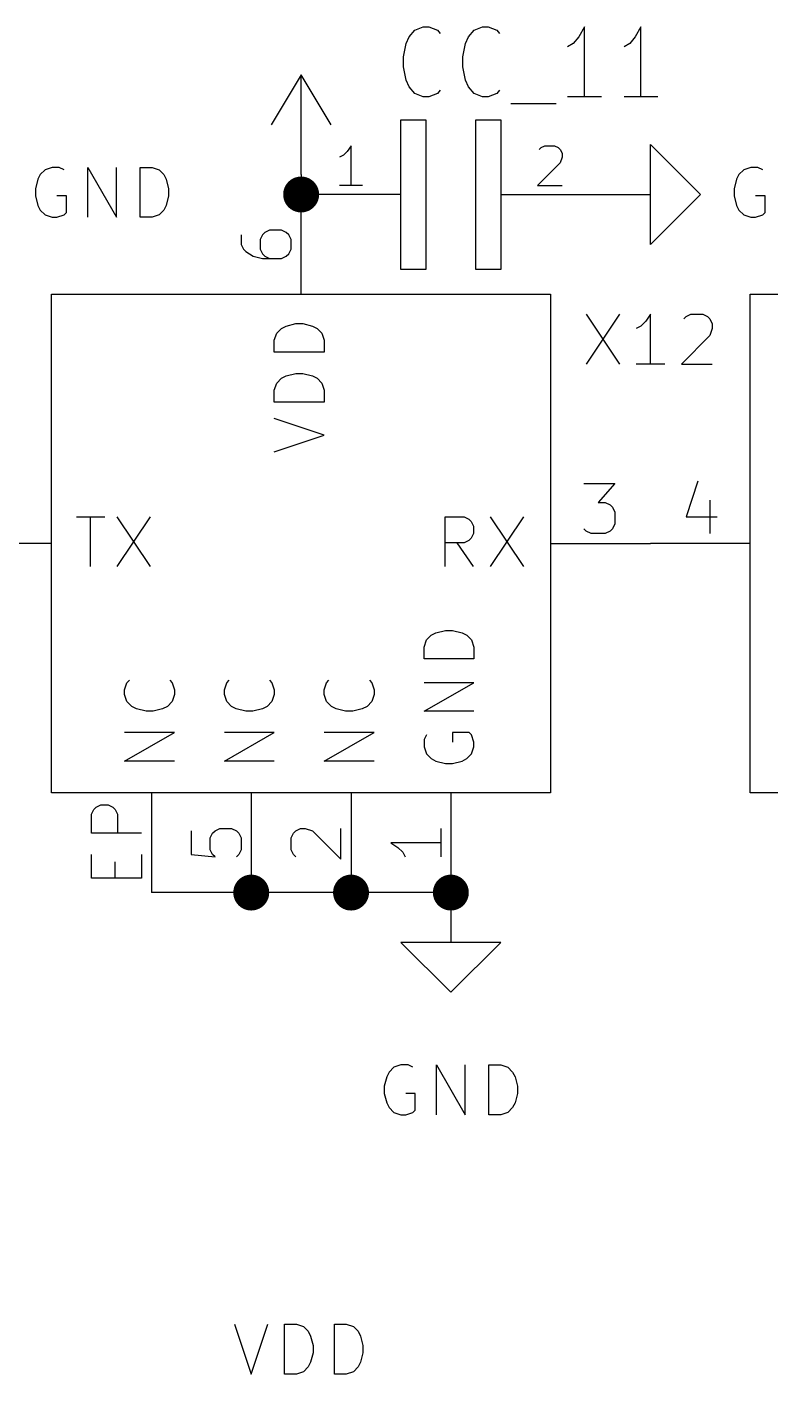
# Model space of a CAD drawing. Header units: millimetres. Extents: x 10 to 287, y -200 to -10.
# Drawn here: x 106.56 to 125.47, y -140.53 to -106.22 of the extents above; entities that cross this region are included whole.
import ezdxf

# ---------------------------------------------------------------- set-up
doc = ezdxf.new("R2010")
doc.units = ezdxf.units.MM
for name, color, linetype in [('GREENSIXTYFIVE', 129, 'CONTINUOUS'), ('LIGHTGREEN', 92, 'CONTINUOUS'), ('LIGHTRED', 12, 'CONTINUOUS'), ('RED', 14, 'CONTINUOUS')]:
    doc.layers.add(name, color=color, linetype=linetype)

msp = doc.modelspace()

# ---------------------------------------------------------------- linework, layer by layer
at = {"layer": 'GREENSIXTYFIVE', "linetype": 'CONTINUOUS'}
for p, q in [((116.2855, -106.4766), (116.4294, -106.3073)), ((116.2855, -106.4766), (116.4294, -106.3073)), ((116.4294, -106.3073), (116.6453, -106.2226)), ((116.4294, -106.3073), (116.6453, -106.2226)), ((116.6453, -106.2226), (116.7892, -106.2226)), ((116.6453, -106.2226), (116.7892, -106.2226)), ((116.7892, -106.2226), (117.0051, -106.3073)), ((116.7892, -106.2226), (117.0051, -106.3073)), ((117.0051, -106.3073), (117.0771, -106.392)), ((117.0051, -106.3073), (117.0771, -106.392)), ((117.7968, -106.4766), (117.9407, -106.3073)), ((117.7968, -106.4766), (117.9407, -106.3073)), ((117.9407, -106.3073), (118.1566, -106.2226)), ((117.9407, -106.3073), (118.1566, -106.2226)), ((118.1566, -106.2226), (118.3005, -106.2226)), ((118.1566, -106.2226), (118.3005, -106.2226)), ((118.3005, -106.2226), (118.5164, -106.3073)), ((118.3005, -106.2226), (118.5164, -106.3073)), ((118.5164, -106.3073), (118.5884, -106.392)), ((118.5164, -106.3073), (118.5884, -106.392)), ((120.7474, -106.2226), (120.6035, -106.4766)), ((120.7474, -106.2226), (120.6035, -106.4766)), ((120.7474, -108.0006), (120.7474, -106.2226)), ((120.7474, -108.0006), (120.7474, -106.2226)), ((122.1867, -106.2226), (122.0428, -106.4766)), ((122.1867, -106.2226), (122.0428, -106.4766)), ((122.1867, -108.0006), (122.1867, -106.2226)), ((122.1867, -108.0006), (122.1867, -106.2226)), ((116.1415, -106.9846), (116.2135, -106.646)), ((116.1415, -106.9846), (116.2135, -106.646)), ((116.2135, -106.646), (116.2855, -106.4766)), ((116.2135, -106.646), (116.2855, -106.4766)), ((117.6528, -106.9846), (117.7248, -106.646)), ((117.6528, -106.9846), (117.7248, -106.646)), ((117.7248, -106.646), (117.7968, -106.4766)), ((117.7248, -106.646), (117.7968, -106.4766)), ((120.4596, -106.646), (120.3156, -106.7306)), ((120.4596, -106.646), (120.3156, -106.7306)), ((120.6035, -106.4766), (120.4596, -106.646)), ((120.6035, -106.4766), (120.4596, -106.646)), ((121.8989, -106.646), (121.7549, -106.7306)), ((121.8989, -106.646), (121.7549, -106.7306)), ((122.0428, -106.4766), (121.8989, -106.646)), ((122.0428, -106.4766), (121.8989, -106.646)), ((116.1415, -107.2386), (116.1415, -106.9846)), ((116.1415, -107.2386), (116.1415, -106.9846)), ((117.6528, -107.2386), (117.6528, -106.9846)), ((117.6528, -107.2386), (117.6528, -106.9846)), ((116.2135, -107.5773), (116.1415, -107.2386)), ((116.2135, -107.5773), (116.1415, -107.2386)), ((117.7248, -107.5773), (117.6528, -107.2386)), ((117.7248, -107.5773), (117.6528, -107.2386)), ((116.2855, -107.7466), (116.2135, -107.5773)), ((116.2855, -107.7466), (116.2135, -107.5773)), ((117.7968, -107.7466), (117.7248, -107.5773)), ((117.7968, -107.7466), (117.7248, -107.5773)), ((116.4294, -107.916), (116.2855, -107.7466)), ((116.4294, -107.916), (116.2855, -107.7466)), ((116.6453, -108.0006), (116.4294, -107.916)), ((116.6453, -108.0006), (116.4294, -107.916)), ((116.7892, -108.0006), (116.6453, -108.0006)), ((116.7892, -108.0006), (116.6453, -108.0006)), ((117.0051, -107.916), (116.7892, -108.0006)), ((117.0051, -107.916), (116.7892, -108.0006)), ((117.0771, -107.8313), (117.0051, -107.916)), ((117.0771, -107.8313), (117.0051, -107.916)), ((117.9407, -107.916), (117.7968, -107.7466)), ((117.9407, -107.916), (117.7968, -107.7466)), ((118.1566, -108.0006), (117.9407, -107.916)), ((118.1566, -108.0006), (117.9407, -107.916)), ((118.3005, -108.0006), (118.1566, -108.0006)), ((118.3005, -108.0006), (118.1566, -108.0006)), ((118.5164, -107.916), (118.3005, -108.0006)), ((118.5164, -107.916), (118.3005, -108.0006)), ((118.5884, -107.8313), (118.5164, -107.916)), ((118.5884, -107.8313), (118.5164, -107.916)), ((121.1792, -108.0006), (120.3156, -108.0006)), ((121.1792, -108.0006), (120.3156, -108.0006)), ((122.6185, -108.0006), (121.7549, -108.0006)), ((122.6185, -108.0006), (121.7549, -108.0006)), ((118.8763, -108.17), (120.0277, -108.17)), ((118.8763, -108.17), (120.0277, -108.17)), ((106.8395, -110.1015), (106.7791, -110.3434)), ((106.8395, -110.1015), (106.7791, -110.3434)), ((106.9, -109.9806), (106.8395, -110.1015)), ((106.9, -109.9806), (106.8395, -110.1015)), ((107.021, -109.8596), (106.9, -109.9806)), ((107.021, -109.8596), (106.9, -109.9806)), ((107.2024, -109.7991), (107.021, -109.8596)), ((107.2024, -109.7991), (107.021, -109.8596)), ((107.3838, -109.7991), (107.2024, -109.7991)), ((107.3838, -109.7991), (107.2024, -109.7991)), ((107.5048, -109.8596), (107.3838, -109.7991)), ((107.5048, -109.8596), (107.3838, -109.7991)), ((108.1095, -111.0691), (108.1095, -109.7991)), ((108.1095, -109.7991), (108.8352, -111.0691)), ((108.1095, -111.0691), (108.1095, -109.7991)), ((108.1095, -109.7991), (108.8352, -111.0691)), ((108.8352, -111.0691), (108.8352, -109.7991)), ((108.8352, -111.0691), (108.8352, -109.7991)), ((109.44, -111.0691), (109.44, -109.7991)), ((109.44, -109.7991), (109.7424, -109.7991)), ((109.44, -111.0691), (109.44, -109.7991)), ((109.44, -109.7991), (109.7424, -109.7991)), ((109.7424, -109.7991), (109.9238, -109.8596)), ((109.7424, -109.7991), (109.9238, -109.8596)), ((109.9238, -109.8596), (110.0448, -109.9806)), ((109.9238, -109.8596), (110.0448, -109.9806)), ((110.0448, -109.9806), (110.1053, -110.1015)), ((110.0448, -109.9806), (110.1053, -110.1015)), ((110.1053, -110.1015), (110.1657, -110.3434)), ((110.1053, -110.1015), (110.1657, -110.3434)), ((124.6195, -110.1015), (124.5591, -110.3434)), ((124.6195, -110.1015), (124.5591, -110.3434)), ((124.68, -109.9806), (124.6195, -110.1015)), ((124.68, -109.9806), (124.6195, -110.1015)), ((124.801, -109.8596), (124.68, -109.9806)), ((124.801, -109.8596), (124.68, -109.9806)), ((124.9824, -109.7991), (124.801, -109.8596)), ((124.9824, -109.7991), (124.801, -109.8596)), ((125.1638, -109.7991), (124.9824, -109.7991)), ((125.1638, -109.7991), (124.9824, -109.7991)), ((125.2848, -109.8596), (125.1638, -109.7991)), ((125.2848, -109.8596), (125.1638, -109.7991)), ((106.7791, -110.3434), (106.7791, -110.5248)), ((106.7791, -110.3434), (106.7791, -110.5248)), ((110.1657, -110.3434), (110.1657, -110.5248)), ((110.1657, -110.3434), (110.1657, -110.5248)), ((124.5591, -110.3434), (124.5591, -110.5248)), ((124.5591, -110.3434), (124.5591, -110.5248)), ((106.7791, -110.5248), (106.8395, -110.7667)), ((106.7791, -110.5248), (106.8395, -110.7667)), ((106.8395, -110.7667), (106.9, -110.8877)), ((106.8395, -110.7667), (106.9, -110.8877)), ((107.5652, -110.5248), (107.3233, -110.5248)), ((107.5652, -110.5248), (107.3233, -110.5248)), ((107.5652, -110.9482), (107.5652, -110.5248)), ((107.5652, -110.9482), (107.5652, -110.5248)), ((110.1053, -110.7667), (110.0448, -110.8877)), ((110.1053, -110.7667), (110.0448, -110.8877)), ((110.1657, -110.5248), (110.1053, -110.7667)), ((110.1657, -110.5248), (110.1053, -110.7667)), ((124.5591, -110.5248), (124.6195, -110.7667)), ((124.5591, -110.5248), (124.6195, -110.7667)), ((124.6195, -110.7667), (124.68, -110.8877)), ((124.6195, -110.7667), (124.68, -110.8877)), ((125.3452, -110.5248), (125.1033, -110.5248)), ((125.3452, -110.5248), (125.1033, -110.5248)), ((125.3452, -110.9482), (125.3452, -110.5248)), ((125.3452, -110.9482), (125.3452, -110.5248)), ((106.9, -110.8877), (107.021, -111.0087)), ((106.9, -110.8877), (107.021, -111.0087)), ((107.021, -111.0087), (107.2024, -111.0691)), ((107.021, -111.0087), (107.2024, -111.0691)), ((107.2024, -111.0691), (107.3233, -111.0691)), ((107.2024, -111.0691), (107.3233, -111.0691)), ((107.3233, -111.0691), (107.5048, -111.0087)), ((107.3233, -111.0691), (107.5048, -111.0087)), ((107.5048, -111.0087), (107.5652, -110.9482)), ((107.5048, -111.0087), (107.5652, -110.9482)), ((109.7424, -111.0691), (109.44, -111.0691)), ((109.7424, -111.0691), (109.44, -111.0691)), ((109.9238, -111.0087), (109.7424, -111.0691)), ((109.9238, -111.0087), (109.7424, -111.0691)), ((110.0448, -110.8877), (109.9238, -111.0087)), ((110.0448, -110.8877), (109.9238, -111.0087)), ((124.68, -110.8877), (124.801, -111.0087)), ((124.68, -110.8877), (124.801, -111.0087)), ((124.801, -111.0087), (124.9824, -111.0691)), ((124.801, -111.0087), (124.9824, -111.0691)), ((124.9824, -111.0691), (125.1033, -111.0691)), ((124.9824, -111.0691), (125.1033, -111.0691)), ((125.1033, -111.0691), (125.2848, -111.0087)), ((125.1033, -111.0691), (125.2848, -111.0087)), ((125.2848, -111.0087), (125.3452, -110.9482)), ((125.2848, -111.0087), (125.3452, -110.9482)), ((120.7951, -113.539), (121.6417, -114.809)), ((121.6417, -113.539), (120.7951, -114.809)), ((120.7951, -113.539), (121.6417, -114.809)), ((121.6417, -113.539), (120.7951, -114.809)), ((122.4279, -113.539), (122.307, -113.7205)), ((122.4279, -113.539), (122.307, -113.7205)), ((122.4279, -114.809), (122.4279, -113.539)), ((122.4279, -114.809), (122.4279, -113.539)), ((123.335, -113.5995), (123.456, -113.539)), ((123.335, -113.5995), (123.456, -113.539)), ((123.456, -113.539), (123.7584, -113.539)), ((123.456, -113.539), (123.7584, -113.539)), ((123.7584, -113.539), (123.8793, -113.5995)), ((123.7584, -113.539), (123.8793, -113.5995)), ((112.916, -114.0218), (113.037, -113.9008)), ((112.916, -114.0218), (113.037, -113.9008)), ((113.037, -113.9008), (113.1579, -113.8403)), ((113.037, -113.9008), (113.1579, -113.8403)), ((113.1579, -113.8403), (113.3998, -113.7799)), ((113.1579, -113.8403), (113.3998, -113.7799)), ((113.3998, -113.7799), (113.5812, -113.7799)), ((113.3998, -113.7799), (113.5812, -113.7799)), ((113.5812, -113.7799), (113.8231, -113.8403)), ((113.5812, -113.7799), (113.8231, -113.8403)), ((113.8231, -113.8403), (113.9441, -113.9008)), ((113.8231, -113.8403), (113.9441, -113.9008)), ((113.9441, -113.9008), (114.0651, -114.0218)), ((113.9441, -113.9008), (114.0651, -114.0218)), ((122.186, -113.8414), (122.0651, -113.9019)), ((122.186, -113.8414), (122.0651, -113.9019)), ((122.307, -113.7205), (122.186, -113.8414)), ((122.307, -113.7205), (122.186, -113.8414)), ((123.2746, -113.66), (123.335, -113.5995)), ((123.2746, -113.66), (123.335, -113.5995)), ((123.8793, -113.5995), (123.9398, -113.66)), ((123.8793, -113.5995), (123.9398, -113.66)), ((123.9398, -113.66), (124.0003, -113.7809)), ((123.9398, -113.66), (124.0003, -113.7809)), ((124.0003, -113.9019), (123.9398, -114.0833)), ((124.0003, -113.9019), (123.9398, -114.0833)), ((124.0003, -113.7809), (124.0003, -113.9019)), ((124.0003, -113.7809), (124.0003, -113.9019)), ((112.8555, -114.2032), (112.916, -114.0218)), ((112.8555, -114.2032), (112.916, -114.0218)), ((112.8555, -114.5056), (112.8555, -114.2032)), ((112.8555, -114.5056), (112.8555, -114.2032)), ((114.0651, -114.0218), (114.1255, -114.2032)), ((114.0651, -114.0218), (114.1255, -114.2032)), ((114.1255, -114.2032), (114.1255, -114.5056)), ((114.1255, -114.2032), (114.1255, -114.5056)), ((123.9398, -114.0833), (123.2141, -114.809)), ((123.9398, -114.0833), (123.2141, -114.809)), ((114.1255, -114.5056), (112.8555, -114.5056)), ((114.1255, -114.5056), (112.8555, -114.5056)), ((122.7908, -114.809), (122.0651, -114.809)), ((122.7908, -114.809), (122.0651, -114.809)), ((123.2141, -114.809), (124.0003, -114.809)), ((123.2141, -114.809), (124.0003, -114.809)), ((112.916, -115.2918), (113.037, -115.1708)), ((112.916, -115.2918), (113.037, -115.1708)), ((113.037, -115.1708), (113.1579, -115.1103)), ((113.037, -115.1708), (113.1579, -115.1103)), ((113.1579, -115.1103), (113.3998, -115.0499)), ((113.1579, -115.1103), (113.3998, -115.0499)), ((113.3998, -115.0499), (113.5812, -115.0499)), ((113.3998, -115.0499), (113.5812, -115.0499)), ((113.5812, -115.0499), (113.8231, -115.1103)), ((113.5812, -115.0499), (113.8231, -115.1103)), ((113.8231, -115.1103), (113.9441, -115.1708)), ((113.8231, -115.1103), (113.9441, -115.1708)), ((113.9441, -115.1708), (114.0651, -115.2918)), ((113.9441, -115.1708), (114.0651, -115.2918)), ((112.8555, -115.4732), (112.916, -115.2918)), ((112.8555, -115.4732), (112.916, -115.2918)), ((112.8555, -115.7756), (112.8555, -115.4732)), ((112.8555, -115.7756), (112.8555, -115.4732)), ((114.0651, -115.2918), (114.1255, -115.4732)), ((114.0651, -115.2918), (114.1255, -115.4732)), ((114.1255, -115.4732), (114.1255, -115.7756)), ((114.1255, -115.4732), (114.1255, -115.7756)), ((114.1255, -115.7756), (112.8555, -115.7756)), ((114.1255, -115.7756), (112.8555, -115.7756)), ((114.1255, -116.6223), (112.8555, -116.1989)), ((114.1255, -116.6223), (112.8555, -116.1989)), ((112.8555, -117.0456), (114.1255, -116.6223)), ((112.8555, -117.0456), (114.1255, -116.6223)), ((107.8169, -118.6975), (108.5426, -118.6975)), ((107.8169, -118.6975), (108.5426, -118.6975)), ((108.1798, -119.9675), (108.1798, -118.6975)), ((108.1798, -119.9675), (108.1798, -118.6975)), ((108.845, -118.6975), (109.6916, -119.9675)), ((109.6916, -118.6975), (108.845, -119.9675)), ((108.845, -118.6975), (109.6916, -119.9675)), ((109.6916, -118.6975), (108.845, -119.9675)), ((117.2028, -119.9675), (117.2028, -118.6975)), ((117.2028, -118.6975), (117.6866, -118.6975)), ((117.2028, -119.9675), (117.2028, -118.6975)), ((117.2028, -118.6975), (117.6866, -118.6975)), ((117.6866, -118.6975), (117.8076, -118.758)), ((117.6866, -118.6975), (117.8076, -118.758)), ((118.3519, -118.6975), (119.1985, -119.9675)), ((119.1985, -118.6975), (118.3519, -119.9675)), ((118.3519, -118.6975), (119.1985, -119.9675)), ((119.1985, -118.6975), (118.3519, -119.9675)), ((117.8076, -118.758), (117.8681, -118.8185)), ((117.8076, -118.758), (117.8681, -118.8185)), ((117.8681, -118.8185), (117.9285, -118.9394)), ((117.8681, -118.8185), (117.9285, -118.9394)), ((117.9285, -118.9394), (117.9285, -119.1209)), ((117.9285, -118.9394), (117.9285, -119.1209)), ((117.6866, -119.3628), (117.2028, -119.3628)), ((117.6866, -119.3628), (117.2028, -119.3628)), ((117.9285, -119.9675), (117.5052, -119.3628)), ((117.9285, -119.9675), (117.5052, -119.3628)), ((117.8076, -119.3023), (117.6866, -119.3628)), ((117.8076, -119.3023), (117.6866, -119.3628)), ((117.8681, -119.2418), (117.8076, -119.3023)), ((117.8681, -119.2418), (117.8076, -119.3023)), ((117.9285, -119.1209), (117.8681, -119.2418)), ((117.9285, -119.1209), (117.8681, -119.2418)), ((116.726, -121.8353), (116.847, -121.7143)), ((116.726, -121.8353), (116.847, -121.7143)), ((116.847, -121.7143), (116.9679, -121.6538)), ((116.847, -121.7143), (116.9679, -121.6538)), ((116.9679, -121.6538), (117.2098, -121.5934)), ((116.9679, -121.6538), (117.2098, -121.5934)), ((117.2098, -121.5934), (117.3912, -121.5934)), ((117.2098, -121.5934), (117.3912, -121.5934)), ((117.3912, -121.5934), (117.6331, -121.6538)), ((117.3912, -121.5934), (117.6331, -121.6538)), ((117.6331, -121.6538), (117.7541, -121.7143)), ((117.6331, -121.6538), (117.7541, -121.7143)), ((117.7541, -121.7143), (117.8751, -121.8353)), ((117.7541, -121.7143), (117.8751, -121.8353)), ((116.6655, -122.0167), (116.726, -121.8353)), ((116.6655, -122.0167), (116.726, -121.8353)), ((116.6655, -122.3191), (116.6655, -122.0167)), ((116.6655, -122.3191), (116.6655, -122.0167)), ((117.8751, -121.8353), (117.9355, -122.0167)), ((117.8751, -121.8353), (117.9355, -122.0167)), ((117.9355, -122.0167), (117.9355, -122.3191)), ((117.9355, -122.0167), (117.9355, -122.3191)), ((117.9355, -122.3191), (116.6655, -122.3191)), ((117.9355, -122.3191), (116.6655, -122.3191)), ((109.0455, -123.1053), (109.106, -122.9238)), ((109.0455, -123.1053), (109.106, -122.9238)), ((109.0455, -123.2262), (109.0455, -123.1053)), ((109.0455, -123.2262), (109.0455, -123.1053)), ((109.106, -122.9238), (109.1665, -122.8634)), ((109.106, -122.9238), (109.1665, -122.8634)), ((110.1946, -122.8634), (110.2551, -122.9238)), ((110.1946, -122.8634), (110.2551, -122.9238)), ((110.2551, -122.9238), (110.3155, -123.1053)), ((110.2551, -122.9238), (110.3155, -123.1053)), ((110.3155, -123.1053), (110.3155, -123.2262)), ((110.3155, -123.1053), (110.3155, -123.2262)), ((111.5855, -123.1053), (111.646, -122.9238)), ((111.5855, -123.1053), (111.646, -122.9238)), ((111.5855, -123.2262), (111.5855, -123.1053)), ((111.5855, -123.2262), (111.5855, -123.1053)), ((111.646, -122.9238), (111.7065, -122.8634)), ((111.646, -122.9238), (111.7065, -122.8634)), ((112.7346, -122.8634), (112.7951, -122.9238)), ((112.7346, -122.8634), (112.7951, -122.9238)), ((112.7951, -122.9238), (112.8555, -123.1053)), ((112.7951, -122.9238), (112.8555, -123.1053)), ((112.8555, -123.1053), (112.8555, -123.2262)), ((112.8555, -123.1053), (112.8555, -123.2262)), ((114.1255, -123.1053), (114.186, -122.9238)), ((114.1255, -123.1053), (114.186, -122.9238)), ((114.1255, -123.2262), (114.1255, -123.1053)), ((114.1255, -123.2262), (114.1255, -123.1053)), ((114.186, -122.9238), (114.2465, -122.8634)), ((114.186, -122.9238), (114.2465, -122.8634)), ((115.2746, -122.8634), (115.3351, -122.9238)), ((115.2746, -122.8634), (115.3351, -122.9238)), ((115.3351, -122.9238), (115.3955, -123.1053)), ((115.3351, -122.9238), (115.3955, -123.1053)), ((115.3955, -123.1053), (115.3955, -123.2262)), ((115.3955, -123.1053), (115.3955, -123.2262)), ((116.6655, -123.6496), (117.9355, -122.9239)), ((117.9355, -122.9239), (116.6655, -122.9239)), ((116.6655, -123.6496), (117.9355, -122.9239)), ((117.9355, -122.9239), (116.6655, -122.9239)), ((109.106, -123.4076), (109.0455, -123.2262)), ((109.106, -123.4076), (109.0455, -123.2262)), ((109.227, -123.5286), (109.106, -123.4076)), ((109.227, -123.5286), (109.106, -123.4076)), ((110.2551, -123.4076), (110.1341, -123.5286)), ((110.2551, -123.4076), (110.1341, -123.5286)), ((110.3155, -123.2262), (110.2551, -123.4076)), ((110.3155, -123.2262), (110.2551, -123.4076)), ((111.646, -123.4076), (111.5855, -123.2262)), ((111.646, -123.4076), (111.5855, -123.2262)), ((111.767, -123.5286), (111.646, -123.4076)), ((111.767, -123.5286), (111.646, -123.4076)), ((112.7951, -123.4076), (112.6741, -123.5286)), ((112.7951, -123.4076), (112.6741, -123.5286)), ((112.8555, -123.2262), (112.7951, -123.4076)), ((112.8555, -123.2262), (112.7951, -123.4076)), ((114.186, -123.4076), (114.1255, -123.2262)), ((114.186, -123.4076), (114.1255, -123.2262)), ((114.307, -123.5286), (114.186, -123.4076)), ((114.307, -123.5286), (114.186, -123.4076)), ((115.3351, -123.4076), (115.2141, -123.5286)), ((115.3351, -123.4076), (115.2141, -123.5286)), ((115.3955, -123.2262), (115.3351, -123.4076)), ((115.3955, -123.2262), (115.3351, -123.4076)), ((109.3479, -123.5891), (109.227, -123.5286)), ((109.3479, -123.5891), (109.227, -123.5286)), ((109.5898, -123.6495), (109.3479, -123.5891)), ((109.5898, -123.6495), (109.3479, -123.5891)), ((109.7712, -123.6495), (109.5898, -123.6495)), ((109.7712, -123.6495), (109.5898, -123.6495)), ((110.0131, -123.5891), (109.7712, -123.6495)), ((110.0131, -123.5891), (109.7712, -123.6495)), ((110.1341, -123.5286), (110.0131, -123.5891)), ((110.1341, -123.5286), (110.0131, -123.5891)), ((111.8879, -123.5891), (111.767, -123.5286)), ((111.8879, -123.5891), (111.767, -123.5286)), ((112.1298, -123.6495), (111.8879, -123.5891)), ((112.1298, -123.6495), (111.8879, -123.5891)), ((112.3112, -123.6495), (112.1298, -123.6495)), ((112.3112, -123.6495), (112.1298, -123.6495)), ((112.5531, -123.5891), (112.3112, -123.6495)), ((112.5531, -123.5891), (112.3112, -123.6495)), ((112.6741, -123.5286), (112.5531, -123.5891)), ((112.6741, -123.5286), (112.5531, -123.5891)), ((114.4279, -123.5891), (114.307, -123.5286)), ((114.4279, -123.5891), (114.307, -123.5286)), ((114.6698, -123.6495), (114.4279, -123.5891)), ((114.6698, -123.6495), (114.4279, -123.5891)), ((114.8512, -123.6495), (114.6698, -123.6495)), ((114.8512, -123.6495), (114.6698, -123.6495)), ((115.0931, -123.5891), (114.8512, -123.6495)), ((115.0931, -123.5891), (114.8512, -123.6495)), ((115.2141, -123.5286), (115.0931, -123.5891)), ((115.2141, -123.5286), (115.0931, -123.5891)), ((117.9355, -123.6496), (116.6655, -123.6496)), ((117.9355, -123.6496), (116.6655, -123.6496)), ((109.0455, -124.9196), (110.3155, -124.1939)), ((110.3155, -124.1939), (109.0455, -124.1939)), ((109.0455, -124.9196), (110.3155, -124.1939)), ((110.3155, -124.1939), (109.0455, -124.1939)), ((111.5855, -124.9196), (112.8555, -124.1939)), ((112.8555, -124.1939), (111.5855, -124.1939)), ((111.5855, -124.9196), (112.8555, -124.1939)), ((112.8555, -124.1939), (111.5855, -124.1939)), ((114.1255, -124.9196), (115.3955, -124.1939)), ((115.3955, -124.1939), (114.1255, -124.1939)), ((114.1255, -124.9196), (115.3955, -124.1939)), ((115.3955, -124.1939), (114.1255, -124.1939)), ((117.8146, -124.1939), (117.3912, -124.1939)), ((117.3912, -124.1939), (117.3912, -124.4358)), ((117.8146, -124.1939), (117.3912, -124.1939)), ((117.3912, -124.1939), (117.3912, -124.4358)), ((117.8751, -124.2543), (117.8146, -124.1939)), ((117.8751, -124.2543), (117.8146, -124.1939)), ((116.726, -124.2543), (116.6655, -124.3753)), ((116.726, -124.2543), (116.6655, -124.3753)), ((116.6655, -124.3753), (116.6655, -124.5567)), ((116.6655, -124.3753), (116.6655, -124.5567)), ((117.9355, -124.4358), (117.8751, -124.2543)), ((117.9355, -124.4358), (117.8751, -124.2543)), ((117.9355, -124.5567), (117.9355, -124.4358)), ((117.9355, -124.5567), (117.9355, -124.4358)), ((116.6655, -124.5567), (116.726, -124.7381)), ((116.6655, -124.5567), (116.726, -124.7381)), ((116.726, -124.7381), (116.847, -124.8591)), ((116.726, -124.7381), (116.847, -124.8591)), ((116.847, -124.8591), (116.9679, -124.9196)), ((116.847, -124.8591), (116.9679, -124.9196)), ((117.6331, -124.9196), (117.7541, -124.8591)), ((117.6331, -124.9196), (117.7541, -124.8591)), ((117.7541, -124.8591), (117.8751, -124.7381)), ((117.7541, -124.8591), (117.8751, -124.7381)), ((117.8751, -124.7381), (117.9355, -124.5567)), ((117.8751, -124.7381), (117.9355, -124.5567)), ((110.3155, -124.9196), (109.0455, -124.9196)), ((110.3155, -124.9196), (109.0455, -124.9196)), ((112.8555, -124.9196), (111.5855, -124.9196)), ((112.8555, -124.9196), (111.5855, -124.9196)), ((115.3955, -124.9196), (114.1255, -124.9196)), ((115.3955, -124.9196), (114.1255, -124.9196)), ((116.9679, -124.9196), (117.2098, -124.98)), ((116.9679, -124.9196), (117.2098, -124.98)), ((117.2098, -124.98), (117.3912, -124.98)), ((117.2098, -124.98), (117.3912, -124.98)), ((117.3912, -124.98), (117.6331, -124.9196)), ((117.3912, -124.98), (117.6331, -124.9196)), ((115.8965, -132.7197), (115.7755, -132.8407)), ((115.8965, -132.7197), (115.7755, -132.8407)), ((116.0779, -132.6592), (115.8965, -132.7197)), ((116.0779, -132.6592), (115.8965, -132.7197)), ((116.2593, -132.6592), (116.0779, -132.6592)), ((116.2593, -132.6592), (116.0779, -132.6592)), ((116.3803, -132.7197), (116.2593, -132.6592)), ((116.3803, -132.7197), (116.2593, -132.6592)), ((116.985, -133.9292), (116.985, -132.6592)), ((116.985, -132.6592), (117.7107, -133.9292)), ((116.985, -133.9292), (116.985, -132.6592)), ((116.985, -132.6592), (117.7107, -133.9292)), ((117.7107, -133.9292), (117.7107, -132.6592)), ((117.7107, -133.9292), (117.7107, -132.6592)), ((118.3155, -133.9292), (118.3155, -132.6592)), ((118.3155, -132.6592), (118.6179, -132.6592)), ((118.3155, -133.9292), (118.3155, -132.6592)), ((118.3155, -132.6592), (118.6179, -132.6592)), ((118.6179, -132.6592), (118.7993, -132.7197)), ((118.6179, -132.6592), (118.7993, -132.7197)), ((118.7993, -132.7197), (118.9203, -132.8407)), ((118.7993, -132.7197), (118.9203, -132.8407)), ((115.715, -132.9616), (115.6546, -133.2035)), ((115.715, -132.9616), (115.6546, -133.2035)), ((115.7755, -132.8407), (115.715, -132.9616)), ((115.7755, -132.8407), (115.715, -132.9616)), ((118.9203, -132.8407), (118.9808, -132.9616)), ((118.9203, -132.8407), (118.9808, -132.9616)), ((118.9808, -132.9616), (119.0412, -133.2035)), ((118.9808, -132.9616), (119.0412, -133.2035)), ((115.6546, -133.2035), (115.6546, -133.3849)), ((115.6546, -133.2035), (115.6546, -133.3849)), ((115.6546, -133.3849), (115.715, -133.6268)), ((115.6546, -133.3849), (115.715, -133.6268)), ((116.4407, -133.3849), (116.1988, -133.3849)), ((116.4407, -133.3849), (116.1988, -133.3849)), ((116.4407, -133.8083), (116.4407, -133.3849)), ((116.4407, -133.8083), (116.4407, -133.3849)), ((119.0412, -133.3849), (118.9808, -133.6268)), ((119.0412, -133.3849), (118.9808, -133.6268)), ((119.0412, -133.2035), (119.0412, -133.3849)), ((119.0412, -133.2035), (119.0412, -133.3849)), ((115.715, -133.6268), (115.7755, -133.7478)), ((115.715, -133.6268), (115.7755, -133.7478)), ((115.7755, -133.7478), (115.8965, -133.8688)), ((115.7755, -133.7478), (115.8965, -133.8688)), ((116.3803, -133.8688), (116.4407, -133.8083)), ((116.3803, -133.8688), (116.4407, -133.8083)), ((118.9203, -133.7478), (118.7993, -133.8688)), ((118.9203, -133.7478), (118.7993, -133.8688)), ((118.9808, -133.6268), (118.9203, -133.7478)), ((118.9808, -133.6268), (118.9203, -133.7478)), ((115.8965, -133.8688), (116.0779, -133.9292)), ((115.8965, -133.8688), (116.0779, -133.9292)), ((116.0779, -133.9292), (116.1988, -133.9292)), ((116.0779, -133.9292), (116.1988, -133.9292)), ((116.1988, -133.9292), (116.3803, -133.8688)), ((116.1988, -133.9292), (116.3803, -133.8688)), ((118.6179, -133.9292), (118.3155, -133.9292)), ((118.6179, -133.9292), (118.3155, -133.9292)), ((118.7993, -133.8688), (118.6179, -133.9292)), ((118.7993, -133.8688), (118.6179, -133.9292)), ((111.8446, -139.2632), (112.2679, -140.5332)), ((111.8446, -139.2632), (112.2679, -140.5332)), ((112.2679, -140.5332), (112.6913, -139.2632)), ((112.2679, -140.5332), (112.6913, -139.2632)), ((113.1146, -140.5332), (113.1146, -139.2632)), ((113.1146, -139.2632), (113.417, -139.2632)), ((113.1146, -140.5332), (113.1146, -139.2632)), ((113.1146, -139.2632), (113.417, -139.2632)), ((113.417, -139.2632), (113.5984, -139.3237)), ((113.417, -139.2632), (113.5984, -139.3237)), ((114.3846, -140.5332), (114.3846, -139.2632)), ((114.3846, -139.2632), (114.687, -139.2632)), ((114.3846, -140.5332), (114.3846, -139.2632)), ((114.3846, -139.2632), (114.687, -139.2632)), ((114.687, -139.2632), (114.8684, -139.3237)), ((114.687, -139.2632), (114.8684, -139.3237)), ((113.5984, -139.3237), (113.7194, -139.4447)), ((113.5984, -139.3237), (113.7194, -139.4447)), ((113.7194, -139.4447), (113.7799, -139.5656)), ((113.7194, -139.4447), (113.7799, -139.5656)), ((113.7799, -139.5656), (113.8403, -139.8075)), ((113.7799, -139.5656), (113.8403, -139.8075)), ((114.8684, -139.3237), (114.9894, -139.4447)), ((114.8684, -139.3237), (114.9894, -139.4447)), ((114.9894, -139.4447), (115.0499, -139.5656)), ((114.9894, -139.4447), (115.0499, -139.5656)), ((115.0499, -139.5656), (115.1103, -139.8075)), ((115.0499, -139.5656), (115.1103, -139.8075)), ((113.8403, -139.8075), (113.8403, -139.9889)), ((113.8403, -139.8075), (113.8403, -139.9889)), ((115.1103, -139.8075), (115.1103, -139.9889)), ((115.1103, -139.8075), (115.1103, -139.9889)), ((113.7799, -140.2308), (113.7194, -140.3518)), ((113.7799, -140.2308), (113.7194, -140.3518)), ((113.8403, -139.9889), (113.7799, -140.2308)), ((113.8403, -139.9889), (113.7799, -140.2308)), ((115.0499, -140.2308), (114.9894, -140.3518)), ((115.0499, -140.2308), (114.9894, -140.3518)), ((115.1103, -139.9889), (115.0499, -140.2308)), ((115.1103, -139.9889), (115.0499, -140.2308)), ((113.417, -140.5332), (113.1146, -140.5332)), ((113.417, -140.5332), (113.1146, -140.5332)), ((113.5984, -140.4728), (113.417, -140.5332)), ((113.5984, -140.4728), (113.417, -140.5332)), ((113.7194, -140.3518), (113.5984, -140.4728)), ((113.7194, -140.3518), (113.5984, -140.4728)), ((114.687, -140.5332), (114.3846, -140.5332)), ((114.687, -140.5332), (114.3846, -140.5332)), ((114.8684, -140.4728), (114.687, -140.5332)), ((114.8684, -140.4728), (114.687, -140.5332)), ((114.9894, -140.3518), (114.8684, -140.4728)), ((114.9894, -140.3518), (114.8684, -140.4728))]:
    msp.add_line(p, q, dxfattribs=at)
at = {"layer": 'LIGHTGREEN', "linetype": 'CONTINUOUS'}
for p, q in [((113.538, -109.982), (113.538, -110.49)), ((112.268, -128.27), (109.728, -128.27)), ((114.808, -128.27), (112.268, -128.27)), ((117.348, -128.27), (114.808, -128.27))]:
    msp.add_line(p, q, dxfattribs=at)
at = {"layer": 'LIGHTGREEN', "const_width": 0.4572}
for points in [[(113.3094, -110.49, 1), (113.7666, -110.49, 1)], [(112.0394, -128.27, 1), (112.4966, -128.27, 1)], [(114.5794, -128.27, 1), (115.0366, -128.27, 1)], [(117.1194, -128.27, 1), (117.5766, -128.27, 1)]]:
    msp.add_lwpolyline(points, format="xyb", close=True, dxfattribs=at)
at = {"layer": 'LIGHTRED', "linetype": 'CONTINUOUS'}
for p, q in [((114.7112, -109.3932), (114.6144, -109.4899)), ((114.7112, -109.3932), (114.6144, -109.4899)), ((114.808, -109.248), (114.7112, -109.3932)), ((114.808, -109.248), (114.7112, -109.3932)), ((114.808, -110.264), (114.808, -109.248)), ((114.808, -110.264), (114.808, -109.248)), ((119.5977, -109.3448), (119.6461, -109.2964)), ((119.5977, -109.3448), (119.6461, -109.2964)), ((119.6461, -109.2964), (119.7428, -109.248)), ((119.6461, -109.2964), (119.7428, -109.248)), ((119.7428, -109.248), (119.9847, -109.248)), ((119.7428, -109.248), (119.9847, -109.248)), ((119.9847, -109.248), (120.0815, -109.2964)), ((119.9847, -109.248), (120.0815, -109.2964)), ((120.0815, -109.2964), (120.1299, -109.3448)), ((120.0815, -109.2964), (120.1299, -109.3448)), ((120.1299, -109.3448), (120.1782, -109.4416)), ((120.1299, -109.3448), (120.1782, -109.4416)), ((120.1782, -109.4416), (120.1782, -109.5383)), ((120.1782, -109.4416), (120.1782, -109.5383)), ((114.6144, -109.4899), (114.5177, -109.5383)), ((114.6144, -109.4899), (114.5177, -109.5383)), ((120.1299, -109.6835), (119.5493, -110.264)), ((120.1299, -109.6835), (119.5493, -110.264)), ((120.1782, -109.5383), (120.1299, -109.6835)), ((120.1782, -109.5383), (120.1299, -109.6835)), ((115.0982, -110.264), (114.5177, -110.264)), ((115.0982, -110.264), (114.5177, -110.264)), ((119.5493, -110.264), (120.1782, -110.264)), ((119.5493, -110.264), (120.1782, -110.264)), ((112.6157, -111.4575), (112.5552, -111.518)), ((112.6157, -111.4575), (112.5552, -111.518)), ((112.7366, -111.397), (112.6157, -111.4575)), ((112.7366, -111.397), (112.6157, -111.4575)), ((113.039, -111.397), (112.7366, -111.397)), ((113.039, -111.397), (112.7366, -111.397)), ((113.16, -111.4575), (113.039, -111.397)), ((113.16, -111.4575), (113.039, -111.397)), ((113.2205, -111.518), (113.16, -111.4575)), ((113.2205, -111.518), (113.16, -111.4575)), ((112.0109, -111.518), (112.0109, -111.7599)), ((112.0109, -111.518), (112.0109, -111.7599)), ((112.0109, -111.7599), (112.0714, -111.8808)), ((112.0109, -111.7599), (112.0714, -111.8808)), ((112.5552, -111.518), (112.4947, -111.6389)), ((112.5552, -111.518), (112.4947, -111.6389)), ((112.4947, -111.6389), (112.4947, -111.8808)), ((112.4947, -111.6389), (112.4947, -111.8808)), ((113.2809, -111.6389), (113.2205, -111.518)), ((113.2809, -111.6389), (113.2205, -111.518)), ((113.2809, -111.8808), (113.2809, -111.6389)), ((113.2809, -111.8808), (113.2809, -111.6389)), ((112.0714, -111.8808), (112.1319, -111.9413)), ((112.0714, -111.8808), (112.1319, -111.9413)), ((112.1319, -111.9413), (112.3133, -112.0623)), ((112.1319, -111.9413), (112.3133, -112.0623)), ((112.3133, -112.0623), (112.5552, -112.1227)), ((112.3133, -112.0623), (112.5552, -112.1227)), ((112.4947, -111.8808), (112.5552, -112.0018)), ((112.4947, -111.8808), (112.5552, -112.0018)), ((112.5552, -112.0018), (112.6157, -112.0623)), ((112.5552, -112.0018), (112.6157, -112.0623)), ((112.5552, -112.1227), (113.039, -112.1227)), ((112.5552, -112.1227), (113.039, -112.1227)), ((112.6157, -112.0623), (112.7366, -112.1227)), ((112.6157, -112.0623), (112.7366, -112.1227)), ((113.039, -112.1227), (113.16, -112.0623)), ((113.039, -112.1227), (113.16, -112.0623)), ((113.16, -112.0623), (113.2205, -112.0018)), ((113.16, -112.0623), (113.2205, -112.0018)), ((113.2205, -112.0018), (113.2809, -111.8808)), ((113.2205, -112.0018), (113.2809, -111.8808)), ((120.7347, -117.8529), (121.5209, -117.8529)), ((120.7347, -117.8529), (121.5209, -117.8529)), ((121.5209, -117.8529), (121.0975, -118.3367)), ((121.5209, -117.8529), (121.0975, -118.3367)), ((123.6375, -117.7925), (123.3352, -118.6996)), ((123.6375, -117.7925), (123.3352, -118.6996)), ((121.0975, -118.3367), (121.279, -118.3367)), ((121.0975, -118.3367), (121.279, -118.3367)), ((121.279, -118.3367), (121.3999, -118.3972)), ((121.279, -118.3367), (121.3999, -118.3972)), ((123.9399, -118.2763), (123.9399, -119.1229)), ((123.9399, -118.2763), (123.9399, -119.1229)), ((121.3999, -118.3972), (121.4604, -118.4577)), ((121.3999, -118.3972), (121.4604, -118.4577)), ((121.4604, -118.4577), (121.5209, -118.5786)), ((121.4604, -118.4577), (121.5209, -118.5786)), ((121.5209, -118.5786), (121.5209, -118.881)), ((121.5209, -118.5786), (121.5209, -118.881)), ((123.3352, -118.6996), (124.1213, -118.6996)), ((123.3352, -118.6996), (124.1213, -118.6996)), ((120.7952, -119.0625), (120.7347, -119.002)), ((120.7952, -119.0625), (120.7347, -119.002)), ((121.4604, -119.002), (121.3999, -119.0625)), ((121.4604, -119.002), (121.3999, -119.0625)), ((121.5209, -118.881), (121.4604, -119.002)), ((121.5209, -118.881), (121.4604, -119.002)), ((120.9161, -119.1229), (120.7952, -119.0625)), ((120.9161, -119.1229), (120.7952, -119.0625)), ((121.279, -119.1229), (120.9161, -119.1229)), ((121.279, -119.1229), (120.9161, -119.1229)), ((121.3999, -119.0625), (121.279, -119.1229)), ((121.3999, -119.0625), (121.279, -119.1229)), ((108.2009, -126.2743), (108.2614, -126.1533)), ((108.2009, -126.2743), (108.2614, -126.1533)), ((108.2614, -126.1533), (108.3219, -126.0928)), ((108.2614, -126.1533), (108.3219, -126.0928)), ((108.3219, -126.0928), (108.4428, -126.0324)), ((108.3219, -126.0928), (108.4428, -126.0324)), ((108.4428, -126.0324), (108.6243, -126.0324)), ((108.4428, -126.0324), (108.6243, -126.0324)), ((108.6243, -126.0324), (108.7452, -126.0928)), ((108.6243, -126.0324), (108.7452, -126.0928)), ((108.7452, -126.0928), (108.8057, -126.1533)), ((108.7452, -126.0928), (108.8057, -126.1533)), ((108.8057, -126.1533), (108.8662, -126.2743)), ((108.8057, -126.1533), (108.8662, -126.2743)), ((108.2009, -126.7581), (108.2009, -126.2743)), ((108.2009, -126.7581), (108.2009, -126.2743)), ((108.8662, -126.2743), (108.8662, -126.7581)), ((108.8662, -126.2743), (108.8662, -126.7581)), ((109.4709, -126.7581), (108.2009, -126.7581)), ((109.4709, -126.7581), (108.2009, -126.7581)), ((110.7409, -126.6975), (110.7409, -127.3023)), ((110.7409, -126.6975), (110.7409, -127.3023)), ((111.2247, -126.8789), (111.2852, -126.758)), ((111.2247, -126.8789), (111.2852, -126.758)), ((111.2247, -127.1813), (111.2247, -126.8789)), ((111.2247, -127.1813), (111.2247, -126.8789)), ((111.2852, -126.758), (111.3457, -126.6975)), ((111.2852, -126.758), (111.3457, -126.6975)), ((111.3457, -126.6975), (111.4666, -126.637)), ((111.3457, -126.6975), (111.4666, -126.637)), ((111.4666, -126.637), (111.769, -126.637)), ((111.4666, -126.637), (111.769, -126.637)), ((111.769, -126.637), (111.89, -126.6975)), ((111.769, -126.637), (111.89, -126.6975)), ((111.89, -126.6975), (111.9505, -126.758)), ((111.89, -126.6975), (111.9505, -126.758)), ((111.9505, -126.758), (112.0109, -126.8789)), ((111.9505, -126.758), (112.0109, -126.8789)), ((112.0109, -126.8789), (112.0109, -127.1813)), ((112.0109, -126.8789), (112.0109, -127.1813)), ((113.2809, -126.8789), (113.3414, -126.758)), ((113.2809, -126.8789), (113.3414, -126.758)), ((113.2809, -127.1813), (113.2809, -126.8789)), ((113.2809, -127.1813), (113.2809, -126.8789)), ((113.3414, -126.758), (113.4019, -126.6975)), ((113.3414, -126.758), (113.4019, -126.6975)), ((113.4019, -126.6975), (113.5228, -126.637)), ((113.4019, -126.6975), (113.5228, -126.637)), ((113.5228, -126.637), (113.6438, -126.637)), ((113.5228, -126.637), (113.6438, -126.637)), ((113.6438, -126.637), (113.8252, -126.6975)), ((113.6438, -126.637), (113.8252, -126.6975)), ((113.8252, -126.6975), (114.5509, -127.4232)), ((113.8252, -126.6975), (114.5509, -127.4232)), ((114.5509, -127.4232), (114.5509, -126.637)), ((114.5509, -127.4232), (114.5509, -126.637)), ((117.0909, -126.637), (117.0909, -127.3627)), ((117.0909, -126.637), (117.0909, -127.3627)), ((111.2852, -127.3023), (111.2247, -127.1813)), ((111.2852, -127.3023), (111.2247, -127.1813)), ((112.0109, -127.1813), (111.9505, -127.3023)), ((112.0109, -127.1813), (111.9505, -127.3023)), ((113.3414, -127.3023), (113.2809, -127.1813)), ((113.3414, -127.3023), (113.2809, -127.1813)), ((117.0909, -126.9999), (115.8209, -126.9999)), ((115.8209, -126.9999), (116.0024, -127.1208)), ((117.0909, -126.9999), (115.8209, -126.9999)), ((115.8209, -126.9999), (116.0024, -127.1208)), ((116.0024, -127.1208), (116.1233, -127.2418)), ((116.0024, -127.1208), (116.1233, -127.2418)), ((116.1233, -127.2418), (116.1838, -127.3627)), ((116.1233, -127.2418), (116.1838, -127.3627)), ((108.2009, -127.9071), (108.2009, -127.3023)), ((108.2009, -127.9071), (108.2009, -127.3023)), ((108.8057, -127.9071), (108.8057, -127.4837)), ((108.8057, -127.9071), (108.8057, -127.4837)), ((109.4709, -127.3023), (109.4709, -127.9071)), ((109.4709, -127.3023), (109.4709, -127.9071)), ((110.7409, -127.3023), (111.3457, -127.3627)), ((110.7409, -127.3023), (111.3457, -127.3627)), ((111.3457, -127.3627), (111.2852, -127.3023)), ((111.3457, -127.3627), (111.2852, -127.3023)), ((111.9505, -127.3023), (111.89, -127.3627)), ((111.9505, -127.3023), (111.89, -127.3627)), ((113.4019, -127.3627), (113.3414, -127.3023)), ((113.4019, -127.3627), (113.3414, -127.3023)), ((109.4709, -127.9071), (108.2009, -127.9071)), ((109.4709, -127.9071), (108.2009, -127.9071))]:
    msp.add_line(p, q, dxfattribs=at)
at = {"layer": 'RED', "linetype": 'CONTINUOUS'}
for p, q in [((113.538, -107.442), (112.776, -108.712)), ((114.3, -108.712), (113.538, -107.442)), ((113.538, -109.982), (113.538, -107.442)), ((116.078, -112.3969), (116.078, -108.585)), ((116.078, -108.585), (116.713, -108.585)), ((116.713, -108.585), (116.713, -112.3969)), ((117.9849, -112.3969), (117.9849, -108.585)), ((117.9849, -108.585), (118.618, -108.585)), ((118.618, -108.585), (118.618, -112.3969)), ((122.428, -110.49), (122.428, -109.22)), ((122.428, -109.22), (123.698, -110.49)), ((113.538, -113.03), (113.538, -110.49)), ((116.078, -110.49), (113.538, -110.49)), ((116.078, -110.49), (113.538, -110.49)), ((113.538, -113.03), (113.538, -110.49)), ((118.618, -110.49), (121.158, -110.49)), ((118.618, -110.49), (121.158, -110.49)), ((121.158, -110.49), (122.428, -110.49)), ((123.698, -110.49), (122.428, -111.76)), ((122.428, -111.76), (122.428, -110.49)), ((116.713, -112.3969), (116.078, -112.3969)), ((118.618, -112.3969), (117.9849, -112.3969)), ((107.188, -125.73), (107.188, -113.03)), ((107.188, -113.03), (119.888, -113.03)), ((119.888, -113.03), (119.888, -125.73)), ((124.968, -125.73), (124.968, -113.03)), ((124.968, -113.03), (137.668, -113.03)), ((107.188, -119.38), (104.648, -119.38)), ((107.188, -119.38), (104.648, -119.38)), ((119.888, -119.38), (122.428, -119.38)), ((119.888, -119.38), (122.428, -119.38)), ((124.968, -119.38), (122.428, -119.38)), ((124.968, -119.38), (122.428, -119.38)), ((119.888, -125.73), (107.188, -125.73)), ((109.728, -125.73), (109.728, -128.27)), ((109.728, -125.73), (109.728, -128.27)), ((112.268, -125.73), (112.268, -128.27)), ((112.268, -125.73), (112.268, -128.27)), ((114.808, -125.73), (114.808, -128.27)), ((114.808, -125.73), (114.808, -128.27)), ((117.348, -125.73), (117.348, -128.27)), ((117.348, -125.73), (117.348, -128.27)), ((137.668, -125.73), (124.968, -125.73)), ((117.348, -128.27), (117.348, -129.54)), ((117.348, -129.54), (116.078, -129.54)), ((116.078, -129.54), (117.348, -130.81)), ((117.348, -130.81), (118.618, -129.54)), ((118.618, -129.54), (117.348, -129.54))]:
    msp.add_line(p, q, dxfattribs=at)

doc.saveas('drawing.dxf')
